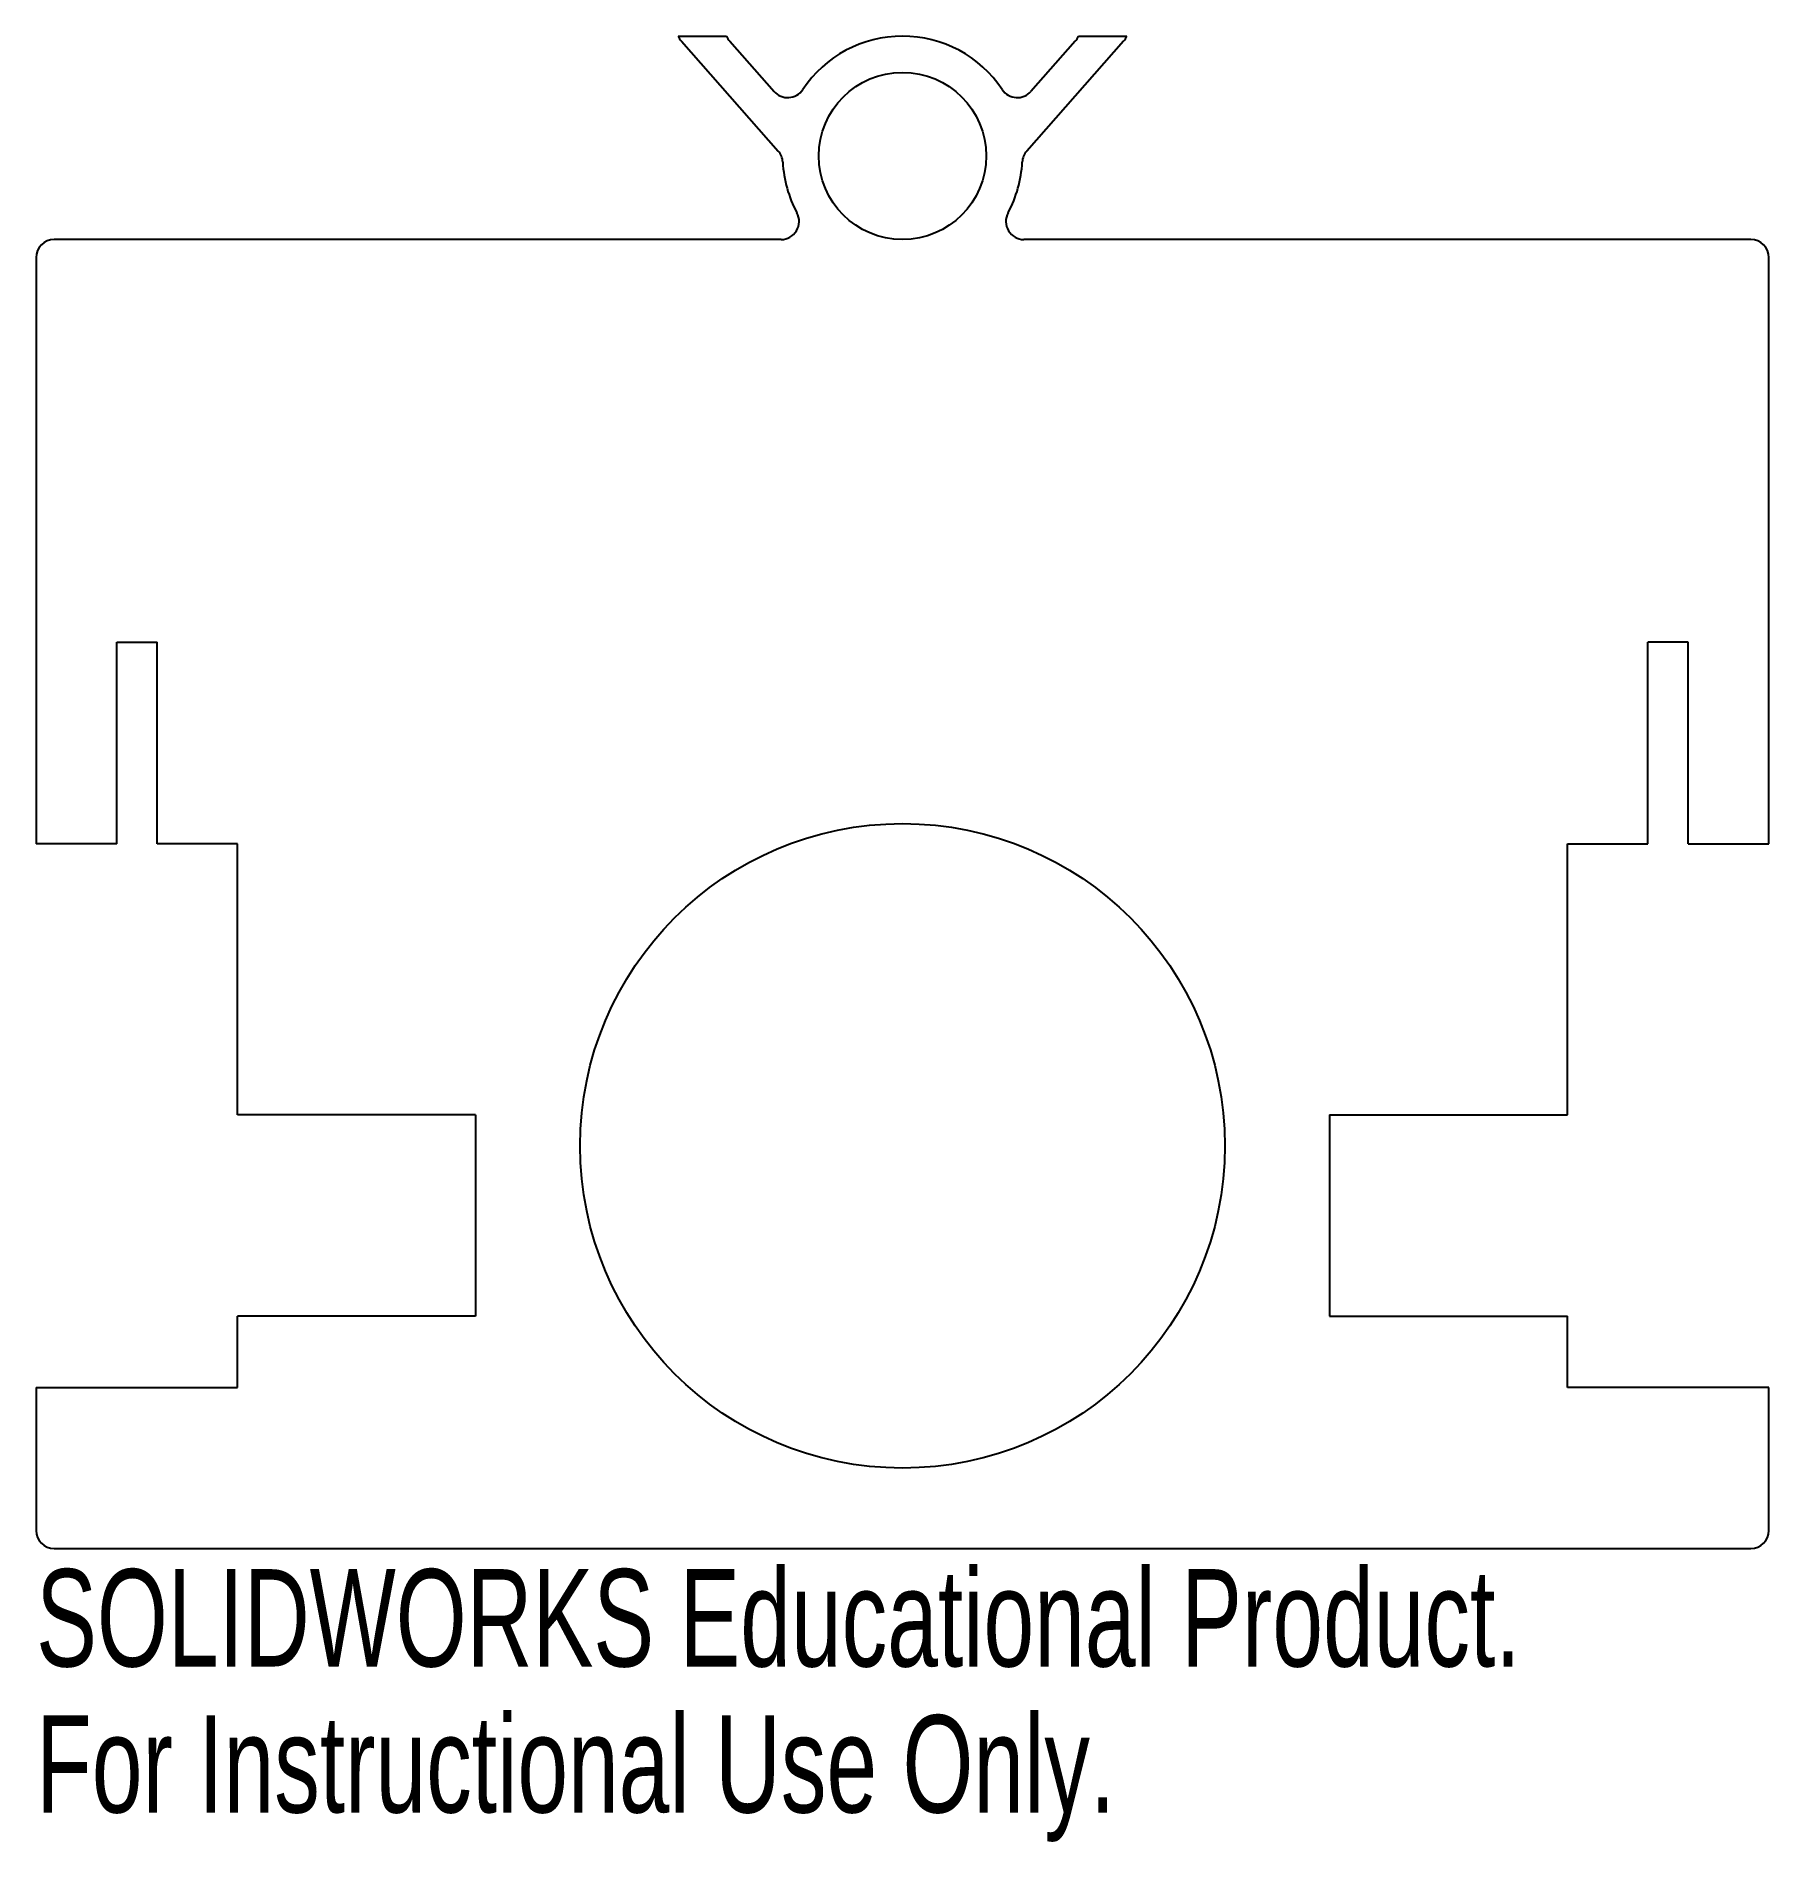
# Model space of a CAD drawing. Header units: millimetres. Extents: x -31.8 to 54.2, y -92.3 to -2.6.
import ezdxf

# ---------------------------------------------------------------- set-up
doc = ezdxf.new("R2010")
doc.units = ezdxf.units.MM
doc.styles.add('SLDTEXTSTYLE0', font='TXT', dxfattribs={"width": 0.7})

msp = doc.modelspace()

# ---------------------------------------------------------------- linework, layer by layer
at = {"color": 7, "linetype": 'Continuous', "lineweight": 25}
for p, q in [((0.067, -2.6), (2.467, -2.6)), ((19.933, -2.6), (22.333, -2.6)), ((0.225, -2.855), (5.034, -8.308)), ((2.625, -2.855), (4.824, -5.348)), ((22.175, -2.855), (17.366, -8.308)), ((19.775, -2.855), (17.576, -5.348)), ((5.17, -12.7), (-30.9, -12.7)), ((53.3, -12.7), (17.23, -12.7)), ((-31.8, -13.6), (-31.8, -42.7)), ((54.2, -42.7), (54.2, -13.6)), ((-27.8, -42.7), (-27.8, -32.7)), ((-27.8, -32.7), (-25.8, -32.7)), ((-25.8, -42.7), (-25.8, -32.7)), ((48.2, -42.7), (48.2, -32.7)), ((50.2, -32.7), (48.2, -32.7)), ((50.2, -42.7), (50.2, -32.7)), ((-27.8, -42.7), (-31.8, -42.7)), ((-21.8, -42.7), (-25.8, -42.7)), ((-21.8, -56.155), (-21.8, -42.7)), ((44.2, -56.155), (44.2, -42.7)), ((44.2, -42.7), (48.2, -42.7)), ((50.2, -42.7), (54.2, -42.7)), ((-10, -56.155), (-21.8, -56.155)), ((-10, -56.155), (-10, -66.155)), ((32.4, -56.155), (32.4, -66.155)), ((32.4, -56.155), (44.2, -56.155)), ((-10, -66.155), (-21.8, -66.155)), ((-21.8, -69.7), (-21.8, -66.155)), ((32.4, -66.155), (44.2, -66.155)), ((44.2, -69.7), (44.2, -66.155)), ((-31.8, -69.7), (-21.8, -69.7)), ((-31.8, -69.7), (-31.8, -76.8)), ((54.2, -69.7), (44.2, -69.7)), ((54.2, -76.8), (54.2, -69.7)), ((-30.9, -77.7), (53.3, -77.7))]:
    msp.add_line(p, q, dxfattribs=at)
for centre, radius in [((11.2, -8.55), 4.15), ((11.2, -57.7), 16)]:
    msp.add_circle(centre, radius, dxfattribs=at)
for centre, radius, start, end in [((0.9, -2.26), 0.9, 202.20765, 221.40962), ((3.3, -2.26), 0.9, 202.20765, 221.40962), ((11.2, -8.55), 5.95, 33.66367, 146.33633), ((19.1, -2.26), 0.9, 318.59038, 337.79235), ((21.5, -2.26), 0.9, 318.59038, 337.79235), ((5.499, -4.753), 0.9, 221.40962, 326.33633), ((16.901, -4.753), 0.9, 213.66367, 318.59038), ((4.359, -8.903), 0.9, 2.95774, 41.40962), ((11.2, -8.55), 5.95, 182.95774, 208.32371), ((11.2, -8.55), 5.95, 331.67629, 357.04226), ((18.041, -8.903), 0.9, 138.59038, 177.04226), ((5.17, -11.8), 0.9, 270, 28.32371), ((17.23, -11.8), 0.9, 151.67629, 270), ((-30.9, -13.6), 0.9, 90, 180), ((53.3, -13.6), 0.9, 0, 90), ((-30.9, -76.8), 0.9, 180, 270), ((53.3, -76.8), 0.9, 270, 0)]:
    msp.add_arc(centre, radius, start, end, dxfattribs=at)

# ---------------------------------------------------------------- texts
at = {"color": 7, "linetype": 'Continuous', "char_height": 4.83362, "attachment_point": 1, "style": 'SLDTEXTSTYLE0'}
for s, insert in [('SOLIDWORKS Educational Product.', (-31.8, -78.72)), ('For Instructional Use Only.', (-31.8, -85.97))]:
    msp.add_mtext(s, dxfattribs=dict(at, insert=insert))

doc.saveas('drawing.dxf')
